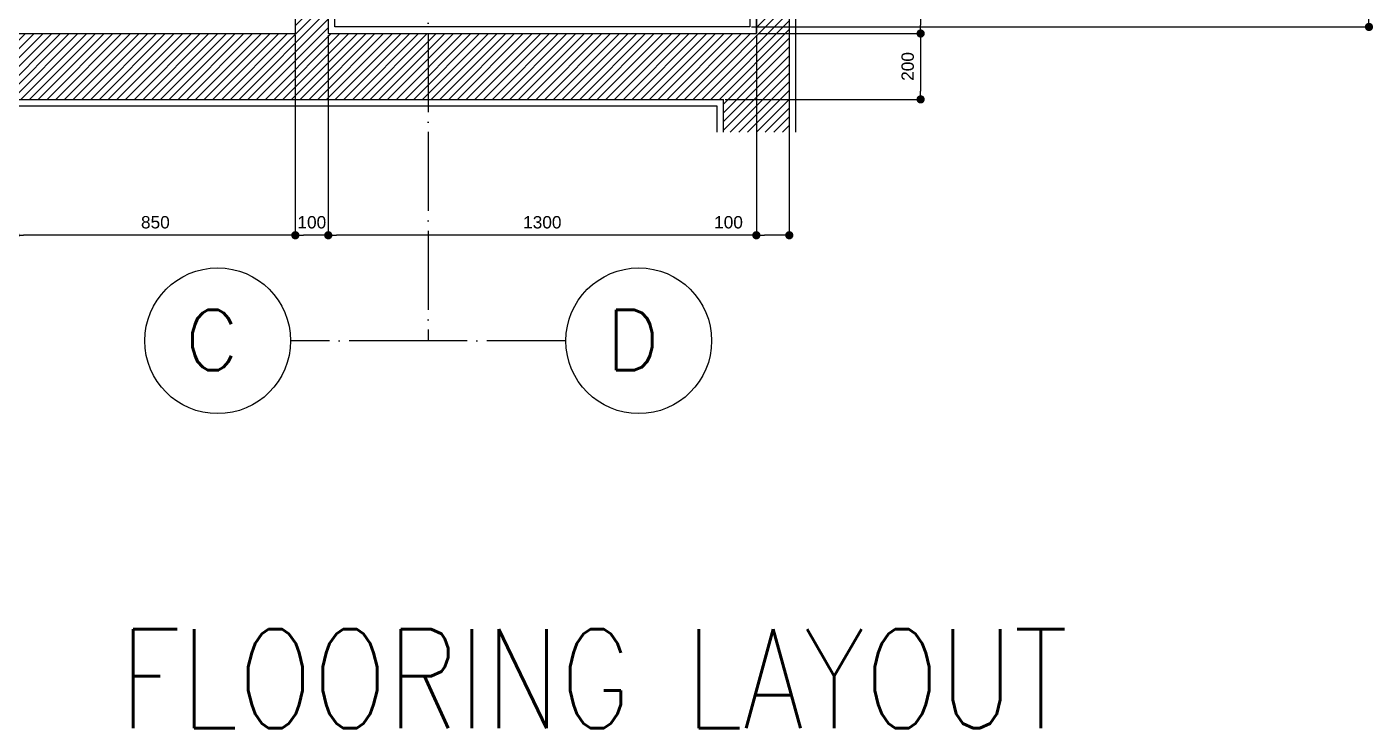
# Model space of a CAD drawing. Header units: inches. Extents: x 230831 to 416194, y 441295 to 526666.
# Drawn here: x 245982 to 250070, y 458679 to 460809 of the extents above; entities that cross this region are included whole.
import ezdxf

# ---------------------------------------------------------------- set-up
doc = ezdxf.new("R2010")
doc.units = ezdxf.units.IN
doc.header["$MEASUREMENT"] = 0
doc.linetypes.add('ACAD_ISO04W100', pattern=[30, 24, -3, 0, -3])
for name, color, linetype in [('A-DIMESNION-1', 7, 'Continuous'), ('CQ Plaster', 1, 'Continuous'), ('CQ SPOT DETAIL DIMENSION', 9, 'Continuous'), ('CQ Wall plan', 3, 'Continuous'), ('Layer1', 1, 'Continuous'), ('xref grd floor$2$CQ Wall hatch_CHB', 8, 'Continuous')]:
    doc.layers.add(name, color=color, linetype=linetype)
doc.layers.add('CQ Marble', color=6, linetype='Continuous', lineweight=0)
doc.styles.add('ID-ROMANS', font='romans.shx', dxfattribs={"width": 0.8})
doc.styles.get("Standard").update_dxf_attribs({"font": 'arial.ttf'})
doc.styles.add('STYL-CONCEPT', font='romans.shx')
doc.dimstyles.new('chester 25', dxfattribs={"dimscale": 0.25, "dimtxt": 150, "dimasz": 100, "dimexe": 10, "dimexo": 20, "dimgap": 80, "dimtad": 1, "dimdec": 0, "dimzin": 0, "dimdsep": 46, "dimtxsty": 'Standard', "dimblk": 'DOT', "dimcen": 50, "dimclrd": 1, "dimclre": 1, "dimclrt": 3, "dimadec": 0, "dimazin": 0, "dimtfac": 1, "dimtdec": 0, "dimtofl": 0, "dimtmove": 0, "dimatfit": 3, "dimfxl": 1, "dimtolj": 1, "dimtzin": 0, "dimlwd": -1, "dimarcsym": 0})

# ---------------------------------------------------------------- blocks, each defined once
blk = doc.blocks.new('gf-19 wall plan')
at = {"layer": 'xref grd floor$2$CQ Wall hatch_CHB'}
h = blk.add_hatch(dxfattribs=at)
h.set_pattern_fill('ANSI31,_O', color=8, scale=150)
h.set_pattern_definition([(45, (0, 0), (-13.25825215, 13.25825215), [])])
h.paths.add_polyline_path([(237464.9, 463488.5), (235114.9, 463488.5), (235114.9, 463665.8), (235014.9, 463665.8), (235014.9, 462706.5), (235114.9, 462706.5), (235114.9, 462725.6), (235114.9, 462864.5), (236064.9, 462864.5), (236064.9, 463288.5), (237364.9, 463288.5), (237364.9, 460788.5), (236064.9, 460788.5), (236064.9, 461598.5), (235114.9, 461598.5), (235114.9, 461756.5), (235014.9, 461756.5), (235014.9, 460788.5), (234834.5, 460788.5), (234834.5, 460588.5), (237264.9, 460588.5), (237264.9, 460488.5), (237464.9, 460488.5)])
h.paths.add_polyline_path([(235964.9, 462964.5), (235114.9, 462964.5), (235114.9, 463388.5), (235964.9, 463388.5)], flags=16)
h.paths.add_polyline_path([(235964.9, 461498.5), (235964.9, 460788.5), (235114.9, 460788.5), (235114.9, 461498.5)], flags=16)
at = {"layer": 'CQ Plaster'}
for p, q in [((235114.9, 462706.5, 0), (235134.9, 462706.5, 0)), ((235014.9, 461756.5, 0), (234994.9, 461756.5, 0)), ((235114.9, 461756.5, 0), (235134.9, 461756.5, 0))]:
    blk.add_line(p, q, dxfattribs=at)
at = {"layer": 'CQ Plaster', "elevation": 0}
for points in [[(234994.9, 463665.8), (234994.9, 462706.5), (235014.9, 462706.5)], [(237484.9, 460488.5), (237484.9, 463508.5), (235134.9, 463508.5), (235134.9, 463665.8)], [(235134.9, 462706.5), (235134.9, 462844.5), (236084.9, 462844.5), (236084.9, 463268.5), (237344.9, 463268.5), (237344.9, 460808.5), (236084.9, 460808.5), (236084.9, 461618.5), (235134.9, 461618.5), (235134.9, 461756.5)], [(234834.5, 460808.5), (234994.9, 460808.5), (234994.9, 461756.5)], [(234834.5, 460568.5), (237244.9, 460568.5), (237244.9, 460488.5)]]:
    blk.add_lwpolyline(points, dxfattribs=at)
at = {"layer": 'CQ Wall plan', "extrusion": (2.77242e-08, -3.39709e-09, 1)}
for p, q in [((235014.9, 463665.8, 0), (235014.9, 462706.5, 0)), ((235014.9, 463665.8, 0), (235014.9, 462706.5, 0)), ((235014.9, 463665.8, 0), (235014.9, 462706.5, 0)), ((235014.9, 463665.8, 0), (235014.9, 462706.5, 0)), ((235014.9, 463665.8, 0), (235014.9, 462706.5, 0)), ((235014.9, 463665.8, 0), (235014.9, 462706.5, 0)), ((235114.9, 463665.8, 0), (235114.9, 463488.5, 0)), ((235114.9, 463665.8, 0), (235114.9, 463488.5, 0)), ((235114.9, 463665.8, 0), (235114.9, 463488.5, 0)), ((235114.9, 463665.8, 0), (235114.9, 463488.5, 0)), ((235114.9, 463665.8, 0), (235114.9, 463488.5, 0)), ((235114.9, 463665.8, 0), (235114.9, 463488.5, 0)), ((235114.9, 463488.5, 0), (237464.9, 463488.5, 0)), ((235114.9, 463488.5, 0), (237464.9, 463488.5, 0)), ((235114.9, 463488.5, 0), (237464.9, 463488.5, 0)), ((237464.9, 463488.5, 0), (237464.9, 460488.5, 0)), ((237464.9, 463488.5, 0), (237464.9, 460488.5, 0)), ((237464.9, 463488.5, 0), (237464.9, 460488.5, 0)), ((235114.9, 463388.5, 0), (235114.9, 462964.5, 0)), ((235114.9, 463388.5, 0), (235964.9, 463388.5, 0)), ((235114.9, 463388.5, 0), (235114.9, 462964.5, 0)), ((235114.9, 463388.5, 0), (235114.9, 462964.5, 0)), ((235114.9, 463388.5, 0), (235964.9, 463388.5, 0)), ((235114.9, 463388.5, 0), (235114.9, 462964.5, 0)), ((235114.9, 463388.5, 0), (235114.9, 462964.5, 0)), ((235114.9, 463388.5, 0), (235964.9, 463388.5, 0)), ((235114.9, 463388.5, 0), (235114.9, 462964.5, 0)), ((235964.9, 463388.5, 0), (235964.9, 462964.5, 0)), ((235964.9, 463388.5, 0), (235964.9, 462964.5, 0)), ((235964.9, 463388.5, 0), (235964.9, 462964.5, 0)), ((236064.9, 463288.5, 0), (236064.9, 462864.5, 0)), ((236064.9, 463288.5, 0), (237364.9, 463288.5, 0)), ((236064.9, 463288.5, 0), (236064.9, 462864.5, 0)), ((236064.9, 463288.5, 0), (237364.9, 463288.5, 0)), ((236064.9, 463288.5, 0), (236064.9, 462864.5, 0)), ((236064.9, 463288.5, 0), (237364.9, 463288.5, 0)), ((237364.9, 463288.5, 0), (237364.9, 460788.5, 0)), ((237364.9, 463288.5, 0), (237364.9, 460788.5, 0)), ((235964.9, 462964.5, 0), (235114.9, 462964.5, 0)), ((235114.9, 462864.5, 0), (235114.9, 462706.5, 0)), ((235114.9, 462864.5, 0), (235114.9, 462706.5, 0)), ((235114.9, 462864.5, 0), (235114.9, 462706.5, 0)), ((235964.9, 462864.5, 0), (235114.9, 462864.5, 0)), ((235114.9, 462864.5, 0), (235114.9, 462706.5, 0)), ((235114.9, 462864.5, 0), (235114.9, 462706.5, 0)), ((235114.9, 462864.5, 0), (236064.9, 462864.5, 0)), ((235114.9, 462864.5, 0), (235114.9, 462752.1, 0)), ((235114.9, 462706.5, 0), (235016.3, 462706.5, 0)), ((235114.9, 462725.6, 0), (235114.9, 462706.5, 0)), ((235014.9, 461756.5, 0), (235014.9, 460788.5, 0)), ((235014.9, 461756.5, 0), (235014.9, 460788.5, 0)), ((235014.9, 461756.5, 0), (235014.9, 460788.5, 0)), ((235014.9, 461756.5, 0), (235014.9, 460788.5, 0)), ((235014.9, 461756.5, 0), (235014.9, 460788.5, 0)), ((235014.9, 461756.5, 0), (235014.9, 460788.5, 0)), ((235014.9, 461756.5, 0), (235114.9, 461756.5, 0)), ((235114.9, 461756.5, 0), (235114.9, 461598.5, 0)), ((235114.9, 461756.5, 0), (235114.9, 461598.5, 0)), ((235114.9, 461756.5, 0), (235114.9, 461598.5, 0)), ((235114.9, 461756.5, 0), (235114.9, 461598.5, 0)), ((235114.9, 461756.5, 0), (235114.9, 461598.5, 0)), ((235114.9, 461756.5, 0), (235114.9, 461598.5, 0)), ((235114.9, 461498.5, 0), (235114.9, 460788.5, 0)), ((235114.9, 461498.5, 0), (235114.9, 460788.5, 0)), ((235114.9, 461498.5, 0), (235114.9, 460788.5, 0)), ((235114.9, 461498.5, 0), (235114.9, 460788.5, 0)), ((235114.9, 461498.5, 0), (235114.9, 460788.5, 0)), ((235114.9, 461498.5, 0), (235964.9, 461498.5, 0)), ((235114.9, 461498.5, 0), (235114.9, 460788.5, 0)), ((235964.9, 461498.5, 0), (235964.9, 460788.5, 0)), ((235964.9, 461498.5, 0), (235964.9, 460788.5, 0)), ((235964.9, 461498.5, 0), (235964.9, 460788.5, 0)), ((235014.9, 460788.5, 0), (234834.5, 460788.5, 0)), ((235014.9, 460788.5, 0), (234834.5, 460788.5, 0)), ((235014.9, 460788.5, 0), (234834.5, 460788.5, 0)), ((235114.9, 460788.5, 0), (235964.9, 460788.5, 0)), ((235114.9, 460788.5, 0), (235964.9, 460788.5, 0)), ((236064.9, 460788.5, 0), (237364.9, 460788.5, 0)), ((236064.9, 460788.5, 0), (237364.9, 460788.5, 0)), ((236064.9, 460788.5, 0), (237364.9, 460788.5, 0)), ((236064.9, 460788.5, 0), (237364.9, 460788.5, 0)), ((236064.9, 460788.5, 0), (237364.9, 460788.5, 0)), ((234834.5, 460588.5, 0), (237264.9, 460588.5, 0)), ((234834.5, 460588.5, 0), (237264.9, 460588.5, 0)), ((234834.5, 460588.5, 0), (237264.9, 460588.5, 0)), ((237264.9, 460488.5, 0), (237264.9, 460588.5, 0)), ((237264.9, 460488.5, 0), (237264.9, 460588.5, 0)), ((237264.9, 460488.5, 0), (237264.9, 460588.5, 0))]:
    blk.add_line(p, q, dxfattribs=at)
at = {"layer": 'CQ Wall plan', "extrusion": (2.77242e-08, -3.39709e-09, 1), "elevation": 0}
blk.add_lwpolyline([(235114.9, 461598.5), (236064.9, 461598.5), (236064.9, 460788.5), (237364.9, 460788.5), (237364.9, 463288.5)], dxfattribs=at)
blk = doc.blocks.new('_Dot')
at = {"color": 0, "linetype": 'ByBlock', "lineweight": -2}
blk.add_line((-0.5, 0), (-1, 0), dxfattribs=at)
at = {"color": 0, "linetype": 'ByBlock', "const_width": 0.5}
blk.add_lwpolyline([(-0.25, 0, 1), (0.25, 0, 1)], format="xyb", close=True, dxfattribs=at)
blk = doc.blocks.new('*D211')
at = {"layer": 'A-DIMESNION-1', "color": 1, "lineweight": -2, "ltscale": 0.05, "transparency": 16777216}
for p, q in [((248202.4, 463288.5), (248698.7, 463288.5)), ((248202.4, 460788.5), (248698.7, 460788.5))]:
    blk.add_line(p, q, dxfattribs=at)
at = {"layer": 'A-DIMESNION-1', "color": 1, "ltscale": 0.05, "transparency": 16777216}
blk.add_line((248696.2, 463263.5), (248696.2, 460813.5), dxfattribs=at)
at = {"layer": 'Defpoints', "color": 0, "linetype": 'Continuous', "ltscale": 0.05, "transparency": 16777216}
for p in [(248197.4, 463288.5, 0), (248197.4, 460788.5, 0), (248696.2, 460788.5)]:
    blk.add_point(p, dxfattribs=at)
at = {"layer": 'A-DIMESNION-1', "color": 1, "linetype": 'Continuous', "ltscale": 0.05, "transparency": 16777216, "xscale": 25, "yscale": 25, "zscale": 25}
for p, rotation in [((248696.2, 463288.5), 90), ((248696.2, 460788.5), 270)]:
    blk.add_blockref('_Dot', p, dxfattribs=dict(at, rotation=rotation))
at = {"layer": 'A-DIMESNION-1', "color": 3, "linetype": 'Continuous', "ltscale": 0.05, "transparency": 16777216, "insert": (248657.1, 462038.5), "char_height": 37.5, "attachment_point": 5, "rotation": 90}
blk.add_mtext('\\A1;2500', dxfattribs=at)
blk = doc.blocks.new('*D213')
at = {"layer": 'A-DIMESNION-1', "color": 1, "lineweight": -2, "ltscale": 0.05, "transparency": 16777216}
for p, q in [((248202.4, 460788.5), (248698.7, 460788.5)), ((248102.4, 460588.5), (248698.7, 460588.5))]:
    blk.add_line(p, q, dxfattribs=at)
at = {"layer": 'A-DIMESNION-1', "color": 1, "ltscale": 0.05, "transparency": 16777216}
blk.add_line((248696.2, 460763.5), (248696.2, 460613.5), dxfattribs=at)
at = {"layer": 'Defpoints', "color": 0, "linetype": 'Continuous', "ltscale": 0.05, "transparency": 16777216}
for p in [(248197.4, 460788.5, 0), (248097.4, 460588.5, 0), (248696.2, 460588.5)]:
    blk.add_point(p, dxfattribs=at)
at = {"layer": 'A-DIMESNION-1', "color": 1, "linetype": 'Continuous', "ltscale": 0.05, "transparency": 16777216, "xscale": 25, "yscale": 25, "zscale": 25}
for p, rotation in [((248696.2, 460788.5), 90), ((248696.2, 460588.5), 270)]:
    blk.add_blockref('_Dot', p, dxfattribs=dict(at, rotation=rotation))
at = {"layer": 'A-DIMESNION-1', "color": 3, "linetype": 'Continuous', "ltscale": 0.05, "transparency": 16777216, "insert": (248657.1, 460688.5), "char_height": 37.5, "attachment_point": 5, "rotation": 90}
blk.add_mtext('\\A1;200', dxfattribs=at)
blk = doc.blocks.new('*D215')
at = {"layer": 'A-DIMESNION-1', "color": 1, "lineweight": -2, "ltscale": 0.05, "transparency": 16777216}
for p, q in [((248197.4, 460783.5), (248197.4, 460173.4)), ((248297.4, 460783.5), (248297.4, 460173.4))]:
    blk.add_line(p, q, dxfattribs=at)
at = {"layer": 'A-DIMESNION-1', "color": 1, "ltscale": 0.05, "transparency": 16777216}
for p, q in [((248197.4, 460175.9), (248053.2, 460175.9)), ((248272.4, 460175.9), (248222.4, 460175.9))]:
    blk.add_line(p, q, dxfattribs=at)
at = {"layer": 'Defpoints', "color": 0, "linetype": 'Continuous', "ltscale": 0.05, "transparency": 16777216}
for p in [(248197.4, 460788.5, 0), (248297.4, 460788.5), (248197.4, 460175.9)]:
    blk.add_point(p, dxfattribs=at)
at = {"layer": 'A-DIMESNION-1', "color": 1, "linetype": 'Continuous', "ltscale": 0.05, "transparency": 16777216, "xscale": 25, "yscale": 25, "zscale": 25, "rotation": 180}
blk.add_blockref('_Dot', (248197.4, 460175.9), dxfattribs=at)
at = {"layer": 'A-DIMESNION-1', "color": 1, "linetype": 'Continuous', "ltscale": 0.05, "transparency": 16777216, "xscale": 25, "yscale": 25, "zscale": 25}
blk.add_blockref('_Dot', (248297.4, 460175.9), dxfattribs=at)
at = {"layer": 'A-DIMESNION-1', "color": 3, "linetype": 'Continuous', "ltscale": 0.05, "transparency": 16777216, "insert": (248112.8, 460215.1), "char_height": 37.5, "attachment_point": 5}
blk.add_mtext('\\A1;100', dxfattribs=at)
blk = doc.blocks.new('*D214')
at = {"layer": 'A-DIMESNION-1', "color": 1, "lineweight": -2, "ltscale": 0.05, "transparency": 16777216}
for p, q in [((246897.4, 460783.5), (246897.4, 460173.4)), ((248197.4, 460783.5), (248197.4, 460173.4))]:
    blk.add_line(p, q, dxfattribs=at)
at = {"layer": 'A-DIMESNION-1', "color": 1, "ltscale": 0.05, "transparency": 16777216}
blk.add_line((248172.4, 460175.9), (246922.4, 460175.9), dxfattribs=at)
at = {"layer": 'Defpoints', "color": 0, "linetype": 'Continuous', "ltscale": 0.05, "transparency": 16777216}
for p in [(246897.4, 460788.5, 0), (248197.4, 460788.5, 0), (246897.4, 460175.9)]:
    blk.add_point(p, dxfattribs=at)
at = {"layer": 'A-DIMESNION-1', "color": 1, "linetype": 'Continuous', "ltscale": 0.05, "transparency": 16777216, "xscale": 25, "yscale": 25, "zscale": 25, "rotation": 180}
blk.add_blockref('_Dot', (246897.4, 460175.9), dxfattribs=at)
at = {"layer": 'A-DIMESNION-1', "color": 1, "linetype": 'Continuous', "ltscale": 0.05, "transparency": 16777216, "xscale": 25, "yscale": 25, "zscale": 25}
blk.add_blockref('_Dot', (248197.4, 460175.9), dxfattribs=at)
at = {"layer": 'A-DIMESNION-1', "color": 3, "linetype": 'Continuous', "ltscale": 0.05, "transparency": 16777216, "insert": (247547.4, 460215.1), "char_height": 37.5, "attachment_point": 5}
blk.add_mtext('\\A1;1300', dxfattribs=at)
blk = doc.blocks.new('*D218')
at = {"layer": 'A-DIMESNION-1', "color": 1, "lineweight": -2, "ltscale": 0.05, "transparency": 16777216}
for p, q in [((246797.4, 460783.5), (246797.4, 460173.4)), ((246897.4, 460783.5), (246897.4, 460173.4))]:
    blk.add_line(p, q, dxfattribs=at)
at = {"layer": 'A-DIMESNION-1', "color": 1, "ltscale": 0.05, "transparency": 16777216}
blk.add_line((246872.4, 460175.9), (246822.4, 460175.9), dxfattribs=at)
at = {"layer": 'Defpoints', "color": 0, "linetype": 'Continuous', "ltscale": 0.05, "transparency": 16777216}
for p in [(246797.4, 460788.5, 0), (246897.4, 460788.5, 0), (246797.4, 460175.9)]:
    blk.add_point(p, dxfattribs=at)
at = {"layer": 'A-DIMESNION-1', "color": 1, "linetype": 'Continuous', "ltscale": 0.05, "transparency": 16777216, "xscale": 25, "yscale": 25, "zscale": 25, "rotation": 180}
blk.add_blockref('_Dot', (246797.4, 460175.9), dxfattribs=at)
at = {"layer": 'A-DIMESNION-1', "color": 1, "linetype": 'Continuous', "ltscale": 0.05, "transparency": 16777216, "xscale": 25, "yscale": 25, "zscale": 25}
blk.add_blockref('_Dot', (246897.4, 460175.9), dxfattribs=at)
at = {"layer": 'A-DIMESNION-1', "color": 3, "linetype": 'Continuous', "ltscale": 0.05, "transparency": 16777216, "insert": (246847.4, 460215.1), "char_height": 37.5, "attachment_point": 5}
blk.add_mtext('\\A1;100', dxfattribs=at)
blk = doc.blocks.new('*D217')
at = {"layer": 'A-DIMESNION-1', "color": 1, "lineweight": -2, "ltscale": 0.05, "transparency": 16777216}
for p, q in [((245947.4, 460783.5), (245947.4, 460173.4)), ((246797.4, 460783.5), (246797.4, 460173.4))]:
    blk.add_line(p, q, dxfattribs=at)
at = {"layer": 'A-DIMESNION-1', "color": 1, "ltscale": 0.05, "transparency": 16777216}
blk.add_line((246772.4, 460175.9), (245972.4, 460175.9), dxfattribs=at)
at = {"layer": 'Defpoints', "color": 0, "linetype": 'Continuous', "ltscale": 0.05, "transparency": 16777216}
for p in [(245947.4, 460788.5, 0), (246797.4, 460788.5, 0), (245947.4, 460175.9)]:
    blk.add_point(p, dxfattribs=at)
at = {"layer": 'A-DIMESNION-1', "color": 1, "linetype": 'Continuous', "ltscale": 0.05, "transparency": 16777216, "xscale": 25, "yscale": 25, "zscale": 25, "rotation": 180}
blk.add_blockref('_Dot', (245947.4, 460175.9), dxfattribs=at)
at = {"layer": 'A-DIMESNION-1', "color": 1, "linetype": 'Continuous', "ltscale": 0.05, "transparency": 16777216, "xscale": 25, "yscale": 25, "zscale": 25}
blk.add_blockref('_Dot', (246797.4, 460175.9), dxfattribs=at)
at = {"layer": 'A-DIMESNION-1', "color": 3, "linetype": 'Continuous', "ltscale": 0.05, "transparency": 16777216, "insert": (246372.4, 460215.1), "char_height": 37.5, "attachment_point": 5}
blk.add_mtext('\\A1;850', dxfattribs=at)
blk = doc.blocks.new('SECTION LINE CLOAK ROOM')
at = {"layer": 'Layer1', "linetype": 'ACAD_ISO04W100', "ltscale": 10}
for p, q in [((239533.3, 465523.3, 0), (239533.3, 461287.9, 0)), ((239533.3, 461287.9, 0), (239115.2, 461287.9, 0)), ((239951.4, 461287.9, 0), (239533.3, 461287.9, 0))]:
    blk.add_line(p, q, dxfattribs=at)
at = {"layer": 'Layer1'}
for centre in [(238893.9, 461287.9, 0), (240172.6, 461287.9, 0)]:
    blk.add_circle(centre, 221.3, dxfattribs=at)
at = {"layer": 'Layer1', "char_height": 182.8, "attachment_point": 3, "style": 'STYL-CONCEPT'}
for s, insert in [('C', (238958.5, 461381.4, 0)), ('D', (240237.2, 461381.4, 0))]:
    blk.add_mtext_dynamic_manual_height_columns(s, width=200.816, gutter_width=150, heights=[0], dxfattribs=dict(at, insert=insert))
blk = doc.blocks.new('*D342')
at = {"layer": 'A-DIMESNION-1', "color": 1, "lineweight": -2, "ltscale": 0.05, "transparency": 16777216}
for p, q in [((248182.4, 461383.5), (250060.2, 461383.5)), ((248182.4, 460808.5), (250060.2, 460808.5))]:
    blk.add_line(p, q, dxfattribs=at)
at = {"layer": 'A-DIMESNION-1', "color": 1, "ltscale": 0.05, "transparency": 16777216}
blk.add_line((250057.7, 461358.5), (250057.7, 460833.5), dxfattribs=at)
at = {"layer": 'Defpoints', "color": 0, "linetype": 'Continuous', "ltscale": 0.05, "transparency": 16777216}
for p in [(248177.4, 461383.5, 0), (248177.4, 460808.5, 0), (250057.7, 460808.5)]:
    blk.add_point(p, dxfattribs=at)
at = {"layer": 'A-DIMESNION-1', "color": 1, "linetype": 'Continuous', "ltscale": 0.05, "transparency": 16777216, "xscale": 25, "yscale": 25, "zscale": 25}
for p, rotation in [((250057.7, 461383.5), 90), ((250057.7, 460808.5), 270)]:
    blk.add_blockref('_Dot', p, dxfattribs=dict(at, rotation=rotation))
at = {"layer": 'A-DIMESNION-1', "color": 3, "linetype": 'Continuous', "ltscale": 0.05, "transparency": 16777216, "insert": (250018.6, 461096), "char_height": 37.5, "attachment_point": 5, "rotation": 90}
blk.add_mtext('\\A1;575', dxfattribs=at)

msp = doc.modelspace()

# ---------------------------------------------------------------- linework, layer by layer
at = {"layer": 'CQ SPOT DETAIL DIMENSION'}
msp.add_line((248177.394, 460808.501, 0), (246917.386, 460808.501, 0), dxfattribs=at)

# ---------------------------------------------------------------- block references
msp.add_blockref('SECTION LINE CLOAK ROOM', (7667.641, -1432.45))
at = {"layer": 'CQ Marble', "lineweight": 0, "ltscale": 1000}
msp.add_blockref('gf-19 wall plan', (10832.476, 0), dxfattribs=at)

# ---------------------------------------------------------------- texts
at = {"layer": 'Defpoints', "insert": (246263.684, 458979.402, 0), "char_height": 300, "width": 6757.12122, "attachment_point": 1, "style": 'ID-ROMANS'}
msp.add_mtext('FLOORING LAYOUT', dxfattribs=at)

# ---------------------------------------------------------------- dimensions: what is measured, and where the dimension line sits
at = {"layer": 'A-DIMESNION-1', "color": 64, "linetype": 'Continuous', "ltscale": 0.05}
for base, p1, p2, picture, middle in [((248696.233, 460788.501), (248197.394, 463288.501, 0), (248197.394, 460788.501, 0), '*D211', (248657.087, 462038.501)), ((250057.663, 460808.501), (248177.394, 461383.501, 0), (248177.394, 460808.501, 0), '*D342', (250018.593, 461096.001))]:
    dim = msp.add_linear_dim(base=base, p1=p1, p2=p2, angle=90, dimstyle='chester 25', dxfattribs=at)
    dim.commit()
    dim.dimension.update_dxf_attribs({"geometry": picture, "text_midpoint": middle})
for base, p1, p2, picture, middle in [((245947.394, 460175.932), (246797.394, 460788.501, 0), (245947.394, 460788.501, 0), '*D217', (246372.394, 460215.079)), ((246897.386, 460175.932), (248197.394, 460788.501, 0), (246897.386, 460788.501, 0), '*D214', (247547.39, 460215.092)), ((248197.394, 460175.932), (248297.394, 460788.501), (248197.394, 460788.501, 0), '*D215', (248112.796, 460215.079))]:
    dim = msp.add_linear_dim(base=base, p1=p1, p2=p2, dimstyle='chester 25', dxfattribs=at)
    dim.commit()
    dim.dimension.update_dxf_attribs({"geometry": picture, "text_midpoint": middle})
dim = msp.add_linear_dim(base=(246797.394, 460175.932), p1=(246897.386, 460788.501, 0), p2=(246797.394, 460788.501, 0), dimstyle='chester 25', dxfattribs=at)
dim.commit()
dim.dimension.update_dxf_attribs({"geometry": '*D218', "text_midpoint": (246847.39, 460175.932), "dimtype": 160})
dim = msp.add_linear_dim(base=(248696.233, 460588.501), p1=(248197.394, 460788.501, 0), p2=(248097.394, 460588.501, 0), angle=90, dimstyle='chester 25', dxfattribs=at)
dim.commit()
dim.dimension.update_dxf_attribs({"geometry": '*D213', "text_midpoint": (248696.233, 460688.501), "dimtype": 160})

doc.saveas('drawing.dxf')
